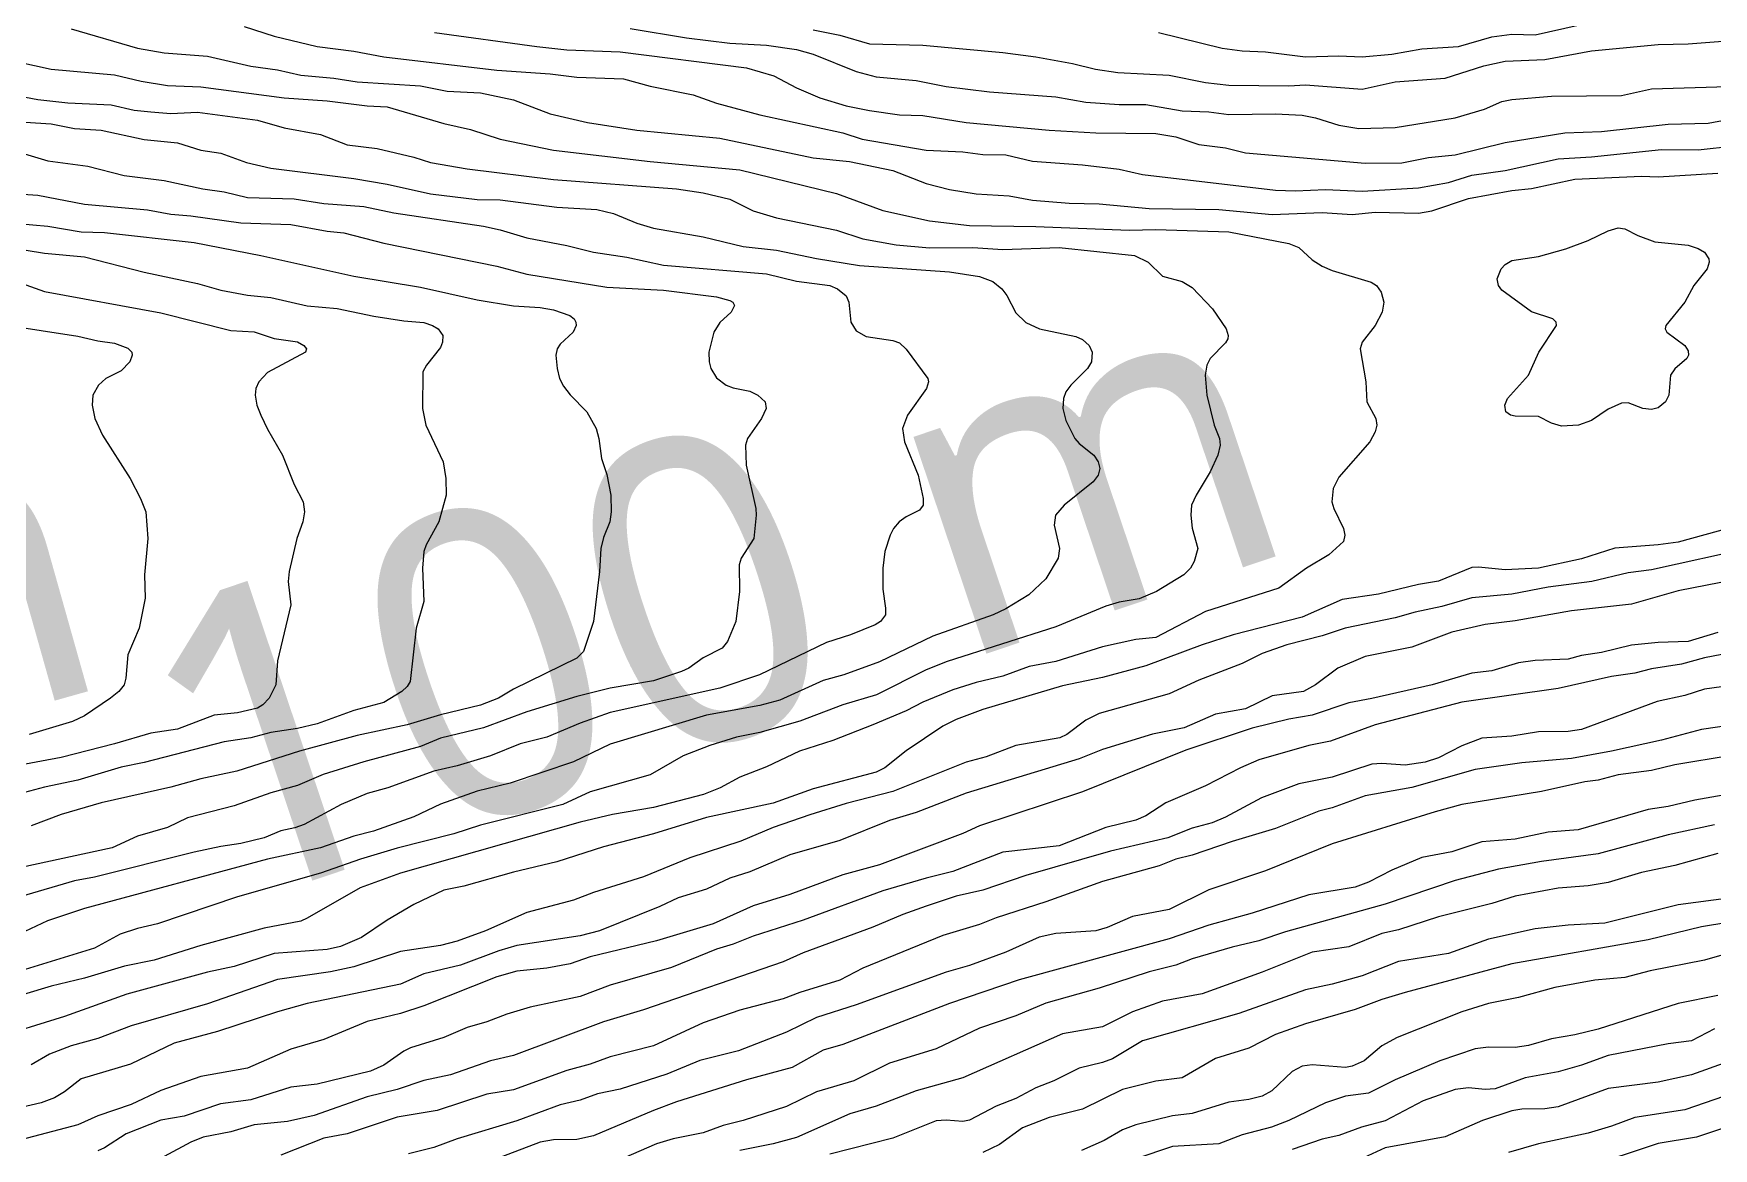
# Model space of a CAD drawing. Extents: x 474277 to 475042, y 254928 to 255625.
# Drawn here: x 474395.3 to 474434.02, y 255496.13 to 255521.82 of the extents above; entities that cross this region are included whole.
import ezdxf

# ---------------------------------------------------------------- set-up
doc = ezdxf.new("R2010")
doc.units = 0
doc.header["$MEASUREMENT"] = 0
doc.layers.add('BaseMapV2_DTM_export_MonNov09090547073261 — entities', color=1, linetype='CONTINUOUS')
doc.styles.get("Standard").update_dxf_attribs({"font": 'romans.shx'})

msp = doc.modelspace()

# ---------------------------------------------------------------- linework, layer by layer
at = {"layer": 'BaseMapV2_DTM_export_MonNov09090547073261 — entities', "color": 15, "linetype": 'Continuous', "true_color": 0xb7484b}
for points in [[(474396.168, 255521.929, 99.75), (474397.702, 255521.48, 99.75), (474398.315, 255521.37, 99.75), (474399.312, 255521.296, 99.75), (474400.309, 255521.067, 99.75), (474400.922, 255520.984, 99.75), (474401.459, 255520.854, 99.75), (474402.226, 255520.789, 99.75), (474402.763, 255520.706, 99.75), (474404.219, 255520.614, 99.75), (474404.833, 255520.491, 99.75), (474405.6, 255520.451, 99.75), (474406.366, 255520.291, 99.75), (474407.21, 255519.964, 99.75), (474408.072, 255519.769, 99.75), (474409.203, 255519.594, 99.75), (474411.12, 255519.404, 99.75), (474413.267, 255518.949, 99.75), (474414.111, 255518.872, 99.75), (474415.107, 255518.664, 99.75), (474415.874, 255518.358, 99.75), (474416.411, 255518.226, 99.75), (474417.024, 255518.124, 99.75), (474417.791, 255518.074, 99.75), (474418.328, 255517.98, 99.75), (474419.171, 255517.911, 99.75), (474419.861, 255517.889, 99.75), (474421.012, 255517.789, 99.75), (474422.622, 255517.761, 99.75), (474423.849, 255517.648, 99.75), (474424.999, 255517.696, 99.75), (474425.689, 255517.649, 99.75), (474426.226, 255517.698, 99.75), (474427.222, 255517.678, 99.75), (474427.529, 255517.733, 99.75), (474428.372, 255518.013, 99.75), (474429.369, 255518.199, 99.75), (474429.829, 255518.249, 99.75), (474430.826, 255518.462, 99.75), (474432.36, 255518.528, 99.75), (474432.743, 255518.512, 99.75), (474434.123, 255518.603, 99.75)], [(474400.156, 255521.979, 99.5), (474400.846, 255521.76, 99.5), (474401.842, 255521.521, 99.5), (474402.686, 255521.409, 99.5), (474403.376, 255521.28, 99.5), (474405.983, 255520.976, 99.5), (474407.21, 255520.89, 99.5), (474407.823, 255520.813, 99.5), (474408.897, 255520.773, 99.5), (474409.51, 255520.607, 99.5), (474410.507, 255520.402, 99.5), (474411.044, 255520.211, 99.5), (474412.04, 255519.944, 99.5), (474413.957, 255519.526, 99.5), (474414.402, 255519.386, 99.5), (474415.874, 255519.132, 99.5), (474416.718, 255519.091, 99.5), (474417.178, 255519.031, 99.5), (474417.714, 255519.025, 99.5), (474418.328, 255518.879, 99.5), (474419.478, 255518.795, 99.5), (474420.321, 255518.688, 99.5), (474420.858, 255518.565, 99.5), (474423.925, 255518.208, 99.5), (474424.385, 255518.193, 99.5), (474425.075, 255518.222, 99.5), (474425.919, 255518.186, 99.5), (474427.222, 255518.26, 99.5), (474427.912, 255518.384, 99.5), (474428.449, 255518.55, 99.5), (474429.216, 255518.664, 99.5), (474430.443, 255518.93, 99.5), (474431.209, 255518.974, 99.5), (474432.82, 255519.147, 99.5), (474433.663, 255519.135, 99.5), (474434.507, 255519.23, 99.5)], [(474409.05, 255521.93, 99), (474410.354, 255521.721, 99), (474411.35, 255521.596, 99), (474412.194, 255521.548, 99), (474412.884, 255521.451, 99), (474413.267, 255521.344, 99), (474414.264, 255520.944, 99), (474414.724, 255520.82, 99), (474415.644, 255520.735, 99), (474416.334, 255520.599, 99), (474417.331, 255520.475, 99), (474418.865, 255520.36, 99), (474419.555, 255520.232, 99), (474420.321, 255520.184, 99), (474420.935, 255520.182, 99), (474421.778, 255520.039, 99), (474422.392, 255520.015, 99), (474422.852, 255519.955, 99), (474423.925, 255519.967, 99), (474424.539, 255519.937, 99), (474424.845, 255519.878, 99), (474425.382, 255519.706, 99), (474425.842, 255519.627, 99), (474426.686, 255519.649, 99), (474428.066, 255519.877, 99), (474428.739, 255520.076, 99), (474429.139, 255520.251, 99), (474429.369, 255520.3, 99), (474430.289, 255520.375, 99), (474431.9, 255520.389, 99), (474432.59, 255520.544, 99), (474434.353, 255520.598, 99)], [(474413.267, 255521.899, 98.75), (474413.881, 255521.781, 98.75), (474414.571, 255521.58, 98.75), (474415.798, 255521.552, 98.75), (474417.638, 255521.383, 98.75), (474418.405, 255521.279, 98.75), (474419.248, 255521.129, 98.75), (474419.78, 255520.996, 98.75), (474420.291, 255520.919, 98.75), (474421.472, 255520.861, 98.75), (474422.315, 255520.691, 98.75), (474422.852, 255520.63, 98.75), (474424.232, 255520.613, 98.75), (474424.615, 255520.638, 98.75), (474425.919, 255520.534, 98.75), (474426.686, 255520.702, 98.75), (474427.836, 255520.788, 98.75), (474428.728, 255521.072, 98.75), (474429.216, 255521.178, 98.75), (474430.136, 255521.216, 98.75), (474431.209, 255521.417, 98.75), (474432.743, 255521.562, 98.75), (474433.433, 255521.577, 98.75), (474434.737, 255521.678, 98.75)], [(474421.23, 255521.839, 98.5), (474422.698, 255521.481, 98.5), (474423.158, 255521.422, 98.5), (474423.695, 255521.396, 98.5), (474424.615, 255521.279, 98.5), (474425.382, 255521.302, 98.5), (474425.919, 255521.282, 98.5), (474426.609, 255521.345, 98.5), (474427.299, 255521.464, 98.5), (474428.142, 255521.517, 98.5), (474428.909, 255521.738, 98.5), (474429.369, 255521.802, 98.5), (474429.906, 255521.791, 98.5), (474430.903, 255522.013, 98.5)], [(474404.545, 255521.839, 99.25), (474406.903, 255521.515, 99.25), (474407.593, 255521.445, 99.25), (474408.82, 255521.394, 99.25), (474411.734, 255521.028, 99.25), (474412.36, 255520.842, 99.25), (474412.884, 255520.565, 99.25), (474413.421, 255520.338, 99.25), (474414.034, 255520.149, 99.25), (474414.571, 255520.043, 99.25), (474415.261, 255519.947, 99.25), (474415.798, 255519.93, 99.25), (474416.794, 255519.764, 99.25), (474418.711, 255519.59, 99.25), (474419.785, 255519.526, 99.25), (474421.165, 255519.511, 99.25), (474421.625, 255519.438, 99.25), (474422.162, 255519.261, 99.25), (474422.775, 255519.18, 99.25), (474423.235, 255519.068, 99.25), (474425.995, 255518.832, 99.25), (474426.839, 255518.84, 99.25), (474427.452, 255518.959, 99.25), (474428.066, 255519.02, 99.25), (474429.216, 255519.306, 99.25), (474430.596, 255519.532, 99.25), (474431.439, 255519.556, 99.25), (474432.973, 255519.73, 99.25), (474433.893, 255519.75, 99.25), (474434.353, 255519.833, 99.25)], [(474394.558, 255521.246, 100), (474395.708, 255520.996, 100), (474397.165, 255520.867, 100), (474397.779, 255520.722, 100), (474398.392, 255520.616, 100), (474399.159, 255520.592, 100), (474401.076, 255520.335, 100), (474402.073, 255520.267, 100), (474402.993, 255520.148, 100), (474403.453, 255520.125, 100), (474404.756, 255519.744, 100), (474405.37, 255519.603, 100), (474406.055, 255519.386, 100), (474407.286, 255519.126, 100), (474409.51, 255518.865, 100), (474411.58, 255518.675, 100), (474413.804, 255518.131, 100), (474414.877, 255517.743, 100), (474415.951, 255517.498, 100), (474416.871, 255517.391, 100), (474418.405, 255517.373, 100), (474420.551, 255517.285, 100), (474421.165, 255517.304, 100), (474422.852, 255517.248, 100), (474424.232, 255516.979, 100), (474424.462, 255516.884, 100), (474424.769, 255516.605, 100), (474424.999, 255516.453, 100), (474425.229, 255516.358, 100), (474426.132, 255516.089, 100), (474426.251, 255516.012, 100), (474426.364, 255515.859, 100), (474426.421, 255515.628, 100), (474426.384, 255515.398, 100), (474426.226, 255515.092, 100), (474425.923, 255514.708, 100), (474425.878, 255514.555, 100), (474426.006, 255513.788, 100), (474426.027, 255513.328, 100), (474426.24, 255512.945, 100), (474426.259, 255512.791, 100), (474426.22, 255512.638, 100), (474426.098, 255512.408, 100), (474425.382, 255511.594, 100), (474425.251, 255511.335, 100), (474425.227, 255511.028, 100), (474425.271, 255510.875, 100), (474425.496, 255510.414, 100), (474425.526, 255510.261, 100), (474425.49, 255510.108, 100), (474425.154, 255509.801, 100), (474424.641, 255509.494, 100), (474424.002, 255509.037, 100), (474422.315, 255508.497, 100), (474421.165, 255507.903, 100), (474420.705, 255507.851, 100), (474419.938, 255507.684, 100), (474418.865, 255507.349, 100), (474418.251, 255507.231, 100), (474417.638, 255507.012, 100), (474417.024, 255506.866, 100), (474416.488, 255506.69, 100), (474415.798, 255506.411, 100), (474415.414, 255506.212, 100), (474414.647, 255505.884, 100), (474413.727, 255505.528, 100), (474412.958, 255505.277, 100), (474412.194, 255504.92, 100), (474411.58, 255504.683, 100), (474411.128, 255504.434, 100), (474410.742, 255504.28, 100), (474409.587, 255503.982, 100), (474408.645, 255503.82, 100), (474407.9, 255503.644, 100), (474403.759, 255502.467, 100), (474402.828, 255502.133, 100), (474401.612, 255501.429, 100), (474401.459, 255501.366, 100), (474400.616, 255501.201, 100), (474399.159, 255500.802, 100), (474398.085, 255500.464, 100), (474397.395, 255500.328, 100), (474396.475, 255500.046, 100), (474395.708, 255499.862, 100), (474393.945, 255499.336, 100)], [(474394.712, 255520.428, 100.25), (474395.402, 255520.294, 100.25), (474396.092, 255520.217, 100.25), (474397.089, 255520.173, 100.25), (474397.625, 255520.053, 100.25), (474398.009, 255520.009, 100.25), (474398.469, 255519.977, 100.25), (474399.082, 255520.007, 100.25), (474400.462, 255519.822, 100.25), (474401.076, 255519.646, 100.25), (474401.919, 255519.494, 100.25), (474402.533, 255519.249, 100.25), (474403.223, 255519.168, 100.25), (474404.066, 255518.969, 100.25), (474404.449, 255518.845, 100.25), (474405.293, 255518.697, 100.25), (474407.286, 255518.455, 100.25), (474410.124, 255518.236, 100.25), (474410.737, 255518.149, 100.25), (474411.35, 255518.002, 100.25), (474411.887, 255517.735, 100.25), (474412.424, 255517.57, 100.25), (474413.804, 255517.288, 100.25), (474414.417, 255517.085, 100.25), (474415.184, 255516.949, 100.25), (474415.951, 255516.878, 100.25), (474416.948, 255516.884, 100.25), (474417.638, 255516.844, 100.25), (474418.941, 255516.888, 100.25), (474420.675, 255516.702, 100.25), (474420.987, 255516.549, 100.25), (474421.318, 255516.226, 100.25), (474421.778, 255516.106, 100.25), (474422.008, 255515.962, 100.25), (474422.47, 255515.475, 100.25), (474422.785, 255515.015, 100.25), (474422.836, 255514.862, 100.25), (474422.828, 255514.785, 100.25), (474422.775, 255514.688, 100.25), (474422.422, 255514.325, 100.25), (474422.346, 255514.172, 100.25), (474422.304, 255513.942, 100.25), (474422.341, 255513.482, 100.25), (474422.512, 255512.791, 100.25), (474422.635, 255512.485, 100.25), (474422.653, 255512.331, 100.25), (474422.595, 255512.101, 100.25), (474422.42, 255511.718, 100.25), (474422.097, 255511.181, 100.25), (474421.993, 255510.951, 100.25), (474421.971, 255510.721, 100.25), (474422.008, 255510.417, 100.25), (474422.138, 255509.954, 100.25), (474422.053, 255509.648, 100.25), (474421.969, 255509.494, 100.25), (474421.81, 255509.341, 100.25), (474421.185, 255508.958, 100.25), (474420.782, 255508.793, 100.25), (474420.321, 255508.711, 100.25), (474420.015, 255508.621, 100.25), (474418.865, 255508.144, 100.25), (474416.359, 255507.347, 100.25), (474415.874, 255507.151, 100.25), (474414.73, 255506.581, 100.25), (474413.957, 255506.346, 100.25), (474412.961, 255505.969, 100.25), (474412.04, 255505.714, 100.25), (474411.504, 255505.603, 100.25), (474410.89, 255505.407, 100.25), (474410.277, 255505.173, 100.25), (474409.51, 255504.731, 100.25), (474408.13, 255504.343, 100.25), (474407.502, 255504.05, 100.25), (474405.6, 255503.578, 100.25), (474404.986, 255503.378, 100.25), (474403.683, 255503.043, 100.25), (474402.839, 255502.79, 100.25), (474401.919, 255502.466, 100.25), (474400.002, 255501.922, 100.25), (474398.162, 255501.301, 100.25), (474397.702, 255501.194, 100.25), (474397.296, 255501.06, 100.25), (474396.705, 255500.742, 100.25), (474395.011, 255500.217, 100.25)], [(474394.635, 255519.802, 100.5), (474395.708, 255519.738, 100.5), (474396.245, 255519.629, 100.5), (474396.859, 255519.592, 100.5), (474397.855, 255519.373, 100.5), (474398.622, 255519.297, 100.5), (474399.159, 255519.129, 100.5), (474399.619, 255519.06, 100.5), (474400.208, 255518.849, 100.5), (474400.769, 255518.713, 100.5), (474402.686, 255518.477, 100.5), (474403.453, 255518.344, 100.5), (474404.449, 255518.12, 100.5), (474405.523, 255517.996, 100.5), (474406.06, 255517.985, 100.5), (474407.363, 255517.817, 100.5), (474408.283, 255517.76, 100.5), (474408.667, 255517.668, 100.5), (474409.203, 255517.451, 100.5), (474409.587, 255517.332, 100.5), (474410.737, 255517.135, 100.5), (474411.657, 255516.912, 100.5), (474412.424, 255516.826, 100.5), (474413.344, 255516.634, 100.5), (474414.341, 255516.473, 100.5), (474416.411, 255516.325, 100.5), (474417.101, 255516.217, 100.5), (474417.408, 255516.102, 100.5), (474417.618, 255515.935, 100.5), (474417.735, 255515.782, 100.5), (474417.944, 255515.383, 100.5), (474418.175, 255515.162, 100.5), (474418.483, 255515.015, 100.5), (474419.325, 255514.839, 100.5), (474419.478, 255514.767, 100.5), (474419.631, 255514.632, 100.5), (474419.699, 255514.478, 100.5), (474419.684, 255514.248, 100.5), (474419.589, 255514.095, 100.5), (474419.207, 255513.712, 100.5), (474419.095, 255513.56, 100.5), (474419.037, 255513.405, 100.5), (474419.026, 255513.175, 100.5), (474419.095, 255512.899, 100.5), (474419.303, 255512.485, 100.5), (474419.401, 255512.372, 100.5), (474419.736, 255512.101, 100.5), (474419.836, 255511.948, 100.5), (474419.877, 255511.795, 100.5), (474419.839, 255511.641, 100.5), (474419.723, 255511.488, 100.5), (474419.054, 255510.951, 100.5), (474418.855, 255510.721, 100.5), (474418.828, 255510.491, 100.5), (474418.951, 255509.954, 100.5), (474418.919, 255509.724, 100.5), (474418.635, 255509.251, 100.5), (474418.237, 255508.881, 100.5), (474417.714, 255508.562, 100.5), (474417.415, 255508.421, 100.5), (474416.028, 255507.928, 100.5), (474414.801, 255507.342, 100.5), (474413.977, 255507.041, 100.5), (474413.497, 255506.907, 100.5), (474412.5, 255506.455, 100.5), (474412.04, 255506.336, 100.5), (474410.814, 255506.106, 100.5), (474408.59, 255505.441, 100.5), (474407.747, 255505.037, 100.5), (474406.29, 255504.546, 100.5), (474405.523, 255504.361, 100.5), (474404.68, 255504.055, 100.5), (474404.066, 255503.768, 100.5), (474403.14, 255503.437, 100.5), (474402.686, 255503.318, 100.5), (474401.919, 255503.053, 100.5), (474400.692, 255502.789, 100.5), (474396.475, 255501.658, 100.5), (474395.626, 255501.367, 100.5), (474394.712, 255500.943, 100.5)], [(474394.942, 255519.092, 100.75), (474395.632, 255518.883, 100.75), (474396.552, 255518.763, 100.75), (474397.392, 255518.542, 100.75), (474398.315, 255518.428, 100.75), (474399.204, 255518.235, 100.75), (474399.696, 255518.173, 100.75), (474400.232, 255518.042, 100.75), (474401.306, 255518.007, 100.75), (474401.996, 255517.898, 100.75), (474402.916, 255517.833, 100.75), (474403.606, 255517.686, 100.75), (474405.676, 255517.377, 100.75), (474406.06, 255517.297, 100.75), (474406.673, 255517.111, 100.75), (474407.593, 255516.936, 100.75), (474408.207, 255516.777, 100.75), (474408.973, 255516.666, 100.75), (474409.817, 255516.476, 100.75), (474412.194, 255516.277, 100.75), (474412.884, 255516.113, 100.75), (474413.651, 255516.009, 100.75), (474413.83, 255515.935, 100.75), (474414.034, 255515.776, 100.75), (474414.094, 255515.628, 100.75), (474414.137, 255515.168, 100.75), (474414.264, 255514.965, 100.75), (474414.494, 255514.835, 100.75), (474415.107, 255514.746, 100.75), (474415.261, 255514.69, 100.75), (474415.414, 255514.541, 100.75), (474415.912, 255513.865, 100.75), (474415.926, 255513.788, 100.75), (474415.883, 255513.635, 100.75), (474415.443, 255513.021, 100.75), (474415.329, 255512.715, 100.75), (474415.374, 255512.408, 100.75), (474415.691, 255511.641, 100.75), (474415.803, 255511.105, 100.75), (474415.807, 255510.951, 100.75), (474415.721, 255510.83, 100.75), (474415.414, 255510.683, 100.75), (474415.249, 255510.568, 100.75), (474415.118, 255510.414, 100.75), (474415.043, 255510.261, 100.75), (474414.923, 255509.878, 100.75), (474414.875, 255509.494, 100.75), (474414.877, 255509.015, 100.75), (474414.94, 255508.574, 100.75), (474414.934, 255508.421, 100.75), (474414.823, 255508.268, 100.75), (474414.699, 255508.191, 100.75), (474414.13, 255507.961, 100.75), (474413.574, 255507.784, 100.75), (474412.036, 255507.041, 100.75), (474411.12, 255506.728, 100.75), (474408.59, 255506.17, 100.75), (474407.9, 255505.927, 100.75), (474407.133, 255505.604, 100.75), (474406.52, 255505.452, 100.75), (474405.83, 255505.176, 100.75), (474405.063, 255504.944, 100.75), (474404.526, 255504.816, 100.75), (474403.469, 255504.434, 100.75), (474402.993, 255504.303, 100.75), (474402.393, 255504.05, 100.75), (474401.536, 255503.59, 100.75), (474401.327, 255503.514, 100.75), (474400.999, 255503.446, 100.75), (474400.616, 255503.281, 100.75), (474400.079, 255503.149, 100.75), (474399.619, 255503.084, 100.75), (474399.005, 255502.95, 100.75), (474396.705, 255502.376, 100.75), (474396.245, 255502.292, 100.75), (474395.018, 255501.934, 100.75)], [(474394.712, 255518.137, 101), (474395.402, 255518.092, 101), (474396.475, 255517.887, 101), (474397.932, 255517.751, 101), (474398.469, 255517.657, 101), (474398.929, 255517.619, 101), (474400.079, 255517.453, 101), (474401.229, 255517.419, 101), (474402.073, 255517.264, 101), (474402.456, 255517.226, 101), (474403.376, 255516.985, 101), (474405.983, 255516.459, 101), (474406.673, 255516.271, 101), (474408.513, 255515.976, 101), (474409.817, 255515.906, 101), (474411.044, 255515.752, 101), (474411.35, 255515.663, 101), (474411.416, 255515.628, 101), (474411.457, 255515.552, 101), (474411.379, 255515.398, 101), (474411.12, 255515.156, 101), (474410.984, 255514.938, 101), (474410.864, 255514.478, 101), (474410.87, 255514.248, 101), (474410.908, 255514.095, 101), (474411.044, 255513.884, 101), (474411.262, 255513.712, 101), (474411.427, 255513.649, 101), (474411.81, 255513.579, 101), (474411.993, 255513.482, 101), (474412.161, 255513.328, 101), (474412.187, 255513.175, 101), (474412.08, 255512.945, 101), (474411.756, 255512.485, 101), (474411.71, 255512.331, 101), (474411.727, 255511.871, 101), (474411.946, 255510.875, 101), (474411.954, 255510.721, 101), (474411.899, 255510.184, 101), (474411.613, 255509.724, 101), (474411.562, 255509.571, 101), (474411.569, 255508.958, 101), (474411.491, 255508.268, 101), (474411.297, 255507.808, 101), (474411.176, 255507.654, 101), (474410.737, 255507.434, 101), (474410.405, 255507.194, 101), (474410.237, 255507.117, 101), (474409.587, 255506.899, 101), (474408.59, 255506.731, 101), (474407.823, 255506.536, 101), (474406.673, 255506.185, 101), (474405.676, 255505.816, 101), (474404.68, 255505.576, 101), (474404.219, 255505.391, 101), (474402.916, 255505.033, 101), (474401.974, 255504.74, 101), (474401.382, 255504.491, 101), (474400.769, 255504.317, 101), (474399.926, 255504.019, 101), (474398.852, 255503.74, 101), (474398.392, 255503.524, 101), (474397.702, 255503.324, 101), (474397.116, 255503.054, 101), (474395.018, 255502.599, 101)], [(474394.942, 255517.441, 101.25), (474395.632, 255517.379, 101.25), (474396.398, 255517.245, 101.25), (474396.935, 255517.231, 101.25), (474399.005, 255516.999, 101.25), (474400.539, 255516.7, 101.25), (474402.686, 255516.224, 101.25), (474404.219, 255515.969, 101.25), (474405.523, 255515.679, 101.25), (474406.366, 255515.544, 101.25), (474406.98, 255515.506, 101.25), (474407.286, 255515.449, 101.25), (474407.661, 255515.322, 101.25), (474407.76, 255515.245, 101.25), (474407.801, 255515.168, 101.25), (474407.807, 255515.092, 101.25), (474407.739, 255514.938, 101.25), (474407.44, 255514.662, 101.25), (474407.371, 255514.555, 101.25), (474407.342, 255514.402, 101.25), (474407.37, 255514.095, 101.25), (474407.426, 255513.865, 101.25), (474407.517, 255513.69, 101.25), (474407.67, 255513.491, 101.25), (474408.054, 255513.098, 101.25), (474408.272, 255512.715, 101.25), (474408.334, 255512.485, 101.25), (474408.395, 255512.025, 101.25), (474408.513, 255511.658, 101.25), (474408.607, 255511.181, 101.25), (474408.618, 255510.798, 101.25), (474408.582, 255510.568, 101.25), (474408.437, 255510.205, 101.25), (474408.375, 255509.954, 101.25), (474408.343, 255509.418, 101.25), (474408.209, 255508.268, 101.25), (474407.975, 255507.577, 101.25), (474407.823, 255507.421, 101.25), (474406.366, 255506.705, 101.25), (474406.019, 255506.504, 101.25), (474405.6, 255506.338, 101.25), (474404.68, 255506.117, 101.25), (474403.913, 255505.885, 101.25), (474402.763, 255505.641, 101.25), (474401.435, 255505.277, 101.25), (474399.991, 255504.817, 101.25), (474399.159, 255504.643, 101.25), (474398.469, 255504.454, 101.25), (474396.859, 255504.087, 101.25), (474395.938, 255503.824, 101.25), (474395.248, 255503.56, 101.25)], [(474430.91, 255512.791, 100), (474430.519, 255512.768, 100), (474430.289, 255512.838, 100), (474429.983, 255512.992, 100), (474429.446, 255512.996, 100), (474429.339, 255513.021, 100), (474429.235, 255513.098, 100), (474429.21, 255513.252, 100), (474429.273, 255513.405, 100), (474429.756, 255513.942, 100), (474429.992, 255514.478, 100), (474430.404, 255515.092, 100), (474430.394, 255515.168, 100), (474430.318, 255515.245, 100), (474429.829, 255515.402, 100), (474429.139, 255515.907, 100), (474429.066, 255516.012, 100), (474429.036, 255516.165, 100), (474429.128, 255516.395, 100), (474429.216, 255516.493, 100), (474429.369, 255516.584, 100), (474429.983, 255516.681, 100), (474430.614, 255516.855, 100), (474431.133, 255517.046, 100), (474431.593, 255517.27, 100), (474431.823, 255517.337, 100), (474431.976, 255517.317, 100), (474432.274, 255517.162, 100), (474432.666, 255517.018, 100), (474433.433, 255516.939, 100), (474433.663, 255516.867, 100), (474433.809, 255516.779, 100), (474433.913, 255516.625, 100), (474433.92, 255516.549, 100), (474433.87, 255516.395, 100), (474433.568, 255516.012, 100), (474433.356, 255515.63, 100), (474432.918, 255515.092, 100), (474432.904, 255515.015, 100), (474432.944, 255514.938, 100), (474433.356, 255514.626, 100), (474433.433, 255514.503, 100), (474433.443, 255514.402, 100), (474433.408, 255514.325, 100), (474433.126, 255514.087, 100), (474433.025, 255513.942, 100), (474432.988, 255513.482, 100), (474432.914, 255513.328, 100), (474432.743, 255513.191, 100), (474432.59, 255513.15, 100), (474432.393, 255513.175, 100), (474432.053, 255513.304, 100), (474431.9, 255513.298, 100), (474431.593, 255513.162, 100), (474431.209, 255512.903, 100), (474430.91, 255512.791, 100)], [(474394.328, 255516.952, 101.5), (474395.555, 255516.753, 101.5), (474396.475, 255516.669, 101.5), (474397.855, 255516.321, 101.5), (474399.082, 255516.058, 101.5), (474399.619, 255515.901, 101.5), (474400.232, 255515.791, 101.5), (474400.769, 255515.737, 101.5), (474401.612, 255515.544, 101.5), (474402.303, 255515.48, 101.5), (474403.146, 255515.306, 101.5), (474403.836, 255515.194, 101.5), (474404.296, 255515.155, 101.5), (474404.496, 255515.092, 101.5), (474404.627, 255515.015, 101.5), (474404.736, 255514.862, 101.5), (474404.73, 255514.708, 101.5), (474404.68, 255514.585, 101.5), (474404.356, 255514.172, 101.5), (474404.275, 255514.018, 101.5), (474404.266, 255513.175, 101.5), (474404.344, 255512.791, 101.5), (474404.746, 255511.948, 101.5), (474404.807, 255511.565, 101.5), (474404.811, 255511.181, 101.5), (474404.644, 255510.568, 101.5), (474404.348, 255510.031, 101.5), (474404.3, 255509.878, 101.5), (474404.263, 255509.494, 101.5), (474404.294, 255508.728, 101.5), (474404.123, 255508.114, 101.5), (474403.982, 255506.887, 101.5), (474403.913, 255506.768, 101.5), (474403.792, 255506.657, 101.5), (474403.376, 255506.403, 101.5), (474402.686, 255506.218, 101.5), (474401.842, 255505.908, 101.5), (474401.382, 255505.802, 101.5), (474400.769, 255505.711, 101.5), (474400.309, 255505.584, 101.5), (474399.696, 255505.494, 101.5), (474397.855, 255505.022, 101.5), (474397.319, 255504.914, 101.5), (474396.322, 255504.608, 101.5), (474395.555, 255504.45, 101.5), (474394.865, 255504.267, 101.5)], [(474395.018, 255516.064, 101.75), (474395.555, 255515.876, 101.75), (474398.239, 255515.38, 101.75), (474399.849, 255514.975, 101.75), (474400.386, 255514.941, 101.75), (474400.846, 255514.792, 101.75), (474401.382, 255514.711, 101.75), (474401.531, 255514.632, 101.75), (474401.591, 255514.555, 101.75), (474401.568, 255514.478, 101.75), (474400.692, 255514.005, 101.75), (474400.493, 255513.788, 101.75), (474400.427, 255513.635, 101.75), (474400.41, 255513.482, 101.75), (474400.448, 255513.252, 101.75), (474400.539, 255513.023, 101.75), (474400.692, 255512.699, 101.75), (474401.038, 255512.101, 101.75), (474401.306, 255511.428, 101.75), (474401.519, 255511.028, 101.75), (474401.549, 255510.798, 101.75), (474401.505, 255510.568, 101.75), (474401.37, 255510.184, 101.75), (474401.195, 255509.418, 101.75), (474401.174, 255509.188, 101.75), (474401.232, 255508.651, 101.75), (474400.922, 255507.363, 101.75), (474400.884, 255506.811, 101.75), (474400.73, 255506.504, 101.75), (474400.59, 255506.351, 101.75), (474400.462, 255506.272, 101.75), (474400.002, 255506.166, 101.75), (474399.466, 255506.11, 101.75), (474398.622, 255505.79, 101.75), (474398.009, 255505.696, 101.75), (474397.165, 255505.446, 101.75), (474395.938, 255505.132, 101.75), (474394.328, 255504.834, 101.75)], [(474394.635, 255515.104, 102), (474396.322, 255514.846, 102), (474396.782, 255514.738, 102), (474397.165, 255514.684, 102), (474397.472, 255514.57, 102), (474397.564, 255514.478, 102), (474397.577, 255514.402, 102), (474397.521, 255514.248, 102), (474397.319, 255514.047, 102), (474396.97, 255513.865, 102), (474396.801, 255513.712, 102), (474396.67, 255513.482, 102), (474396.657, 255513.252, 102), (474396.718, 255512.945, 102), (474396.889, 255512.561, 102), (474397.531, 255511.565, 102), (474397.768, 255511.105, 102), (474397.89, 255510.798, 102), (474397.935, 255510.184, 102), (474397.859, 255509.341, 102), (474397.873, 255508.804, 102), (474397.738, 255508.114, 102), (474397.474, 255507.501, 102), (474397.432, 255506.964, 102), (474397.394, 255506.811, 102), (474397.27, 255506.657, 102), (474397.076, 255506.504, 102), (474396.475, 255506.095, 102), (474396.2, 255505.967, 102), (474395.205, 255505.661, 102)], [(474435.273, 255510.662, 99.75), (474433.203, 255510.097, 99.75), (474432.748, 255510.031, 99.75), (474431.746, 255509.955, 99.75), (474430.979, 255509.715, 99.75), (474429.983, 255509.498, 99.75), (474429.216, 255509.462, 99.75), (474428.602, 255509.522, 99.75), (474428.449, 255509.509, 99.75), (474427.682, 255509.199, 99.75), (474427.222, 255509.122, 99.75), (474426.302, 255508.897, 99.75), (474425.459, 255508.778, 99.75), (474424.539, 255508.37, 99.75), (474422.951, 255507.961, 99.75), (474422.238, 255507.734, 99.75), (474420.935, 255507.245, 99.75), (474419.938, 255506.974, 99.75), (474419.018, 255506.787, 99.75), (474417.178, 255506.239, 99.75), (474416.564, 255506.007, 99.75), (474416.258, 255505.857, 99.75), (474415.414, 255505.288, 99.75), (474414.921, 255504.894, 99.75), (474414.724, 255504.796, 99.75), (474413.267, 255504.409, 99.75), (474412.347, 255504.08, 99.75), (474410.814, 255503.753, 99.75), (474409.587, 255503.376, 99.75), (474408.437, 255503.073, 99.75), (474407.363, 255502.73, 99.75), (474406.366, 255502.492, 99.75), (474405.216, 255502.17, 99.75), (474404.756, 255502.077, 99.75), (474404.063, 255501.75, 99.75), (474403.453, 255501.384, 99.75), (474402.864, 255500.983, 99.75), (474402.379, 255500.78, 99.75), (474402.073, 255500.713, 99.75), (474400.846, 255500.621, 99.75), (474399.926, 255500.317, 99.75), (474399.312, 255500.186, 99.75), (474397.452, 255499.68, 99.75), (474396.015, 255499.169, 99.75), (474394.328, 255498.646, 99.75)], [(474434.89, 255509.965, 99.5), (474432.59, 255509.459, 99.5), (474432.053, 255509.39, 99.5), (474431.213, 255509.188, 99.5), (474430.213, 255509.057, 99.5), (474429.369, 255508.897, 99.5), (474428.449, 255508.814, 99.5), (474427.759, 255508.613, 99.5), (474427.146, 255508.486, 99.5), (474426.686, 255508.352, 99.5), (474425.53, 255508.114, 99.5), (474424.999, 255507.941, 99.5), (474424.188, 255507.731, 99.5), (474423.619, 255507.533, 99.5), (474423.158, 255507.3, 99.5), (474422.162, 255506.917, 99.5), (474421.472, 255506.602, 99.5), (474419.861, 255506.145, 99.5), (474419.555, 255505.996, 99.5), (474419.114, 255505.661, 99.5), (474418.955, 255505.584, 99.5), (474417.944, 255505.414, 99.5), (474417.254, 255505.153, 99.5), (474416.794, 255505.025, 99.5), (474415.107, 255504.352, 99.5), (474414.034, 255504.072, 99.5), (474413.191, 255503.81, 99.5), (474412.347, 255503.518, 99.5), (474411.604, 255503.207, 99.5), (474410.43, 255502.819, 99.5), (474409.357, 255502.382, 99.5), (474408.207, 255502.025, 99.5), (474407.747, 255501.844, 99.5), (474406.673, 255501.566, 99.5), (474405.716, 255501.137, 99.5), (474405.063, 255500.898, 99.5), (474404.68, 255500.802, 99.5), (474403.759, 255500.663, 99.5), (474402.686, 255500.311, 99.5), (474402.149, 255500.193, 99.5), (474400.922, 255500.022, 99.5), (474399.312, 255499.458, 99.5), (474397.549, 255498.947, 99.5), (474396.782, 255498.661, 99.5), (474396.168, 255498.489, 99.5), (474395.671, 255498.3, 99.5), (474395.248, 255498.049, 99.5)], [(474434.507, 255509.226, 99.25), (474433.203, 255508.978, 99.25), (474432.13, 255508.664, 99.25), (474430.749, 255508.515, 99.25), (474429.446, 255508.283, 99.25), (474428.756, 255508.196, 99.25), (474427.989, 255508.019, 99.25), (474427.069, 255507.675, 99.25), (474425.995, 255507.465, 99.25), (474425.365, 255507.194, 99.25), (474424.848, 255506.811, 99.25), (474424.567, 255506.657, 99.25), (474423.849, 255506.555, 99.25), (474423.235, 255506.255, 99.25), (474422.545, 255506.132, 99.25), (474421.82, 255505.814, 99.25), (474421.088, 255505.675, 99.25), (474419.938, 255505.316, 99.25), (474419.401, 255505.1, 99.25), (474416.794, 255504.315, 99.25), (474415.644, 255503.863, 99.25), (474415.031, 255503.681, 99.25), (474413.881, 255503.223, 99.25), (474412.731, 255502.894, 99.25), (474411.81, 255502.501, 99.25), (474411.35, 255502.351, 99.25), (474410.814, 255502.097, 99.25), (474410.158, 255501.903, 99.25), (474409.74, 255501.698, 99.25), (474408.344, 255501.137, 99.25), (474407.9, 255501.021, 99.25), (474406.443, 255500.799, 99.25), (474406.023, 255500.677, 99.25), (474405.14, 255500.351, 99.25), (474404.296, 255500.149, 99.25), (474403.758, 255499.91, 99.25), (474401.612, 255499.467, 99.25), (474400.922, 255499.275, 99.25), (474399.542, 255498.818, 99.25), (474398.545, 255498.552, 99.25), (474397.537, 255498.07, 99.25), (474396.398, 255497.73, 99.25), (474396.015, 255497.431, 99.25), (474395.785, 255497.291, 99.25), (474395.478, 255497.179, 99.25), (474394.788, 255497.015, 99.25)], [(474434.123, 255508.011, 99), (474433.433, 255507.808, 99), (474432.743, 255507.787, 99), (474432.13, 255507.726, 99), (474431.439, 255507.553, 99), (474430.979, 255507.482, 99), (474430.673, 255507.402, 99), (474429.906, 255507.37, 99), (474429.523, 255507.312, 99), (474428.909, 255507.129, 99), (474428.449, 255507.078, 99), (474427.534, 255506.811, 99), (474426.149, 255506.49, 99), (474425.612, 255506.397, 99), (474424.769, 255506.107, 99), (474424.232, 255506.014, 99), (474423.388, 255505.809, 99), (474421.855, 255505.3, 99), (474419.478, 255504.344, 99), (474417.101, 255503.56, 99), (474416.718, 255503.384, 99), (474414.801, 255502.663, 99), (474413.957, 255502.43, 99), (474412.731, 255501.979, 99), (474411.887, 255501.717, 99), (474410.967, 255501.3, 99), (474409.663, 255500.913, 99), (474408.13, 255500.541, 99), (474407.67, 255500.383, 99), (474407.133, 255500.282, 99), (474406.443, 255500.208, 99), (474405.983, 255500.083, 99), (474404.296, 255499.411, 99), (474403.759, 255499.238, 99), (474402.993, 255499.048, 99), (474401.996, 255498.632, 99), (474401.229, 255498.416, 99), (474400.232, 255497.974, 99), (474399.159, 255497.781, 99), (474398.239, 255497.463, 99), (474397.549, 255497.138, 99), (474396.782, 255496.877, 99), (474396.322, 255496.666, 99), (474394.865, 255496.282, 99)], [(474434.813, 255507.619, 98.75), (474433.816, 255507.433, 98.75), (474433.28, 255507.282, 98.75), (474432.59, 255507.178, 98.75), (474432.206, 255507.075, 98.75), (474431.67, 255506.997, 98.75), (474430.443, 255506.726, 98.75), (474428.219, 255506.411, 98.75), (474426.226, 255505.884, 98.75), (474425.194, 255505.507, 98.75), (474424.692, 255505.409, 98.75), (474423.542, 255505.077, 98.75), (474423.117, 255504.894, 98.75), (474422.315, 255504.482, 98.75), (474421.395, 255504.09, 98.75), (474420.935, 255503.792, 98.75), (474420.705, 255503.693, 98.75), (474420.015, 255503.523, 98.75), (474418.941, 255503.1, 98.75), (474417.638, 255502.952, 98.75), (474416.488, 255502.504, 98.75), (474415.874, 255502.354, 98.75), (474414.877, 255502.058, 98.75), (474413.037, 255501.386, 98.75), (474411.887, 255501.02, 98.75), (474411.427, 255500.832, 98.75), (474411.044, 255500.717, 98.75), (474410.002, 255500.293, 98.75), (474408.59, 255499.887, 98.75), (474407.9, 255499.624, 98.75), (474406.75, 255499.378, 98.75), (474406.213, 255499.222, 98.75), (474405.753, 255499.045, 98.75), (474405.293, 255498.909, 98.75), (474404.756, 255498.682, 98.75), (474403.989, 255498.442, 98.75), (474403.836, 255498.366, 98.75), (474403.376, 255498.044, 98.75), (474403.069, 255497.908, 98.75), (474401.842, 255497.605, 98.75), (474401.229, 255497.54, 98.75), (474400.309, 255497.242, 98.75), (474399.609, 255497.15, 98.75), (474398.775, 255496.872, 98.75), (474398.239, 255496.774, 98.75), (474397.44, 255496.459, 98.75), (474396.935, 255496.137, 98.75), (474396.782, 255496.068, 98.75)], [(474434.43, 255506.792, 98.5), (474433.816, 255506.709, 98.5), (474433.356, 255506.566, 98.5), (474432.723, 255506.427, 98.5), (474430.979, 255505.776, 98.5), (474430.673, 255505.734, 98.5), (474429.983, 255505.724, 98.5), (474429.369, 255505.626, 98.5), (474428.679, 255505.577, 98.5), (474428.219, 255505.403, 98.5), (474427.682, 255505.126, 98.5), (474427.376, 255505.029, 98.5), (474426.916, 255504.959, 98.5), (474426.379, 255504.996, 98.5), (474426.149, 255504.982, 98.5), (474425.229, 255504.681, 98.5), (474424.462, 255504.525, 98.5), (474423.602, 255504.204, 98.5), (474422.775, 255503.758, 98.5), (474422.468, 255503.629, 98.5), (474422.008, 255503.505, 98.5), (474421.441, 255503.284, 98.5), (474420.126, 255502.977, 98.5), (474418.175, 255502.418, 98.5), (474417.178, 255502.08, 98.5), (474416.564, 255501.936, 98.5), (474415.874, 255501.71, 98.5), (474415.336, 255501.52, 98.5), (474414.647, 255501.222, 98.5), (474413.037, 255500.635, 98.5), (474412.577, 255500.429, 98.5), (474409.357, 255499.32, 98.5), (474408.437, 255499.044, 98.5), (474406.366, 255498.266, 98.5), (474405.83, 255498.141, 98.5), (474404.91, 255497.824, 98.5), (474404.296, 255497.692, 98.5), (474403.683, 255497.481, 98.5), (474402.993, 255497.318, 98.5), (474401.766, 255496.887, 98.5), (474401.152, 255496.743, 98.5), (474400.386, 255496.67, 98.5), (474399.849, 255496.506, 98.5), (474399.211, 255496.383, 98.5), (474398.929, 255496.268, 98.5), (474398.315, 255495.943, 98.5)], [(474434.43, 255505.883, 98.25), (474433.74, 255505.776, 98.25), (474432.82, 255505.535, 98.25), (474431.67, 255505.281, 98.25), (474430.749, 255505.113, 98.25), (474429.599, 255505.012, 98.25), (474428.526, 255504.86, 98.25), (474427.069, 255504.44, 98.25), (474425.995, 255504.251, 98.25), (474425.229, 255503.971, 98.25), (474424.922, 255503.896, 98.25), (474423.925, 255503.498, 98.25), (474422.928, 255503.202, 98.25), (474422.008, 255502.887, 98.25), (474421.625, 255502.791, 98.25), (474421.242, 255502.641, 98.25), (474419.938, 255502.275, 98.25), (474418.635, 255501.805, 98.25), (474417.484, 255501.438, 98.25), (474417.101, 255501.282, 98.25), (474416.258, 255501.032, 98.25), (474414.417, 255500.277, 98.25), (474413.881, 255500.001, 98.25), (474412.961, 255499.722, 98.25), (474412.577, 255499.575, 98.25), (474411.58, 255499.308, 98.25), (474410.737, 255499.023, 98.25), (474409.587, 255498.486, 98.25), (474408.59, 255498.235, 98.25), (474408.13, 255498.065, 98.25), (474407.593, 255497.919, 98.25), (474406.366, 255497.478, 98.25), (474405.753, 255497.376, 98.25), (474404.603, 255496.998, 98.25), (474403.683, 255496.849, 98.25), (474402.533, 255496.464, 98.25), (474401.996, 255496.364, 98.25), (474400.999, 255495.974, 98.25)], [(474434.43, 255505.184, 98), (474433.126, 255504.965, 98), (474432.59, 255504.836, 98), (474431.823, 255504.734, 98), (474431.363, 255504.612, 98), (474431.056, 255504.573, 98), (474430.059, 255504.35, 98), (474428.219, 255504.052, 98), (474427.606, 255503.88, 98), (474425.229, 255503.144, 98), (474423.695, 255502.519, 98), (474422.392, 255502.083, 98), (474421.472, 255501.629, 98), (474420.628, 255501.467, 98), (474420.042, 255501.213, 98), (474419.785, 255501.14, 98), (474418.865, 255501.077, 98), (474418.481, 255500.99, 98), (474417.714, 255500.649, 98), (474416.871, 255500.343, 98), (474416.334, 255500.188, 98), (474414.264, 255499.436, 98), (474413.344, 255499.146, 98), (474412.654, 255498.807, 98), (474411.553, 255498.376, 98), (474410.66, 255498.152, 98), (474409.899, 255497.84, 98), (474408.82, 255497.49, 98), (474408.3, 255497.38, 98), (474407.9, 255497.235, 98), (474407.44, 255497.128, 98), (474406.443, 255496.764, 98), (474405.063, 255496.347, 98), (474404.526, 255496.148, 98), (474403.945, 255495.999, 98)], [(474434.507, 255504.316, 97.75), (474433.586, 255504.15, 97.75), (474432.973, 255504.004, 97.75), (474432.513, 255503.937, 97.75), (474430.903, 255503.465, 97.75), (474430.213, 255503.417, 97.75), (474429.446, 255503.254, 97.75), (474428.679, 255503.187, 97.75), (474427.989, 255502.961, 97.75), (474427.299, 255502.828, 97.75), (474426.609, 255502.541, 97.75), (474426.072, 255502.258, 97.75), (474425.765, 255502.145, 97.75), (474424.692, 255501.972, 97.75), (474423.388, 255501.544, 97.75), (474422.392, 255501.273, 97.75), (474421.472, 255500.956, 97.75), (474418.021, 255500.008, 97.75), (474416.411, 255499.465, 97.75), (474413.957, 255498.521, 97.75), (474413.497, 255498.393, 97.75), (474412.789, 255497.993, 97.75), (474411.734, 255497.708, 97.75), (474410.124, 255497.197, 97.75), (474409.587, 255497, 97.75), (474408.207, 255496.414, 97.75), (474407.823, 255496.333, 97.75), (474407.286, 255496.324, 97.75), (474406.98, 255496.268, 97.75), (474405.753, 255495.805, 97.75)], [(474434.046, 255503.582, 97.5), (474432.973, 255503.355, 97.5), (474431.363, 255502.914, 97.5), (474430.059, 255502.739, 97.5), (474429.063, 255502.56, 97.5), (474428.066, 255502.296, 97.5), (474426.456, 255501.756, 97.5), (474424.155, 255501.116, 97.5), (474423.542, 255500.913, 97.5), (474422.928, 255500.766, 97.5), (474422.008, 255500.491, 97.5), (474421.625, 255500.346, 97.5), (474421.012, 255500.195, 97.5), (474419.861, 255499.816, 97.5), (474418.635, 255499.474, 97.5), (474417.944, 255499.18, 97.5), (474417.101, 255498.894, 97.5), (474416.104, 255498.419, 97.5), (474415.031, 255498.09, 97.5), (474414.211, 255497.686, 97.5), (474413.344, 255497.43, 97.5), (474412.654, 255497.091, 97.5), (474411.655, 255496.766, 97.5), (474411.197, 255496.651, 97.5), (474410.737, 255496.484, 97.5), (474410.047, 255496.346, 97.5), (474409.663, 255496.229, 97.5), (474408.897, 255495.901, 97.5)], [(474434.123, 255502.921, 97.25), (474433.126, 255502.642, 97.25), (474432.36, 255502.487, 97.25), (474431.593, 255502.254, 97.25), (474431.133, 255502.173, 97.25), (474430.443, 255502.121, 97.25), (474429.446, 255501.941, 97.25), (474428.909, 255501.769, 97.25), (474427.682, 255501.459, 97.25), (474426.762, 255501.166, 97.25), (474426.379, 255501.08, 97.25), (474425.612, 255500.773, 97.25), (474424.769, 255500.645, 97.25), (474423.619, 255500.185, 97.25), (474422.238, 255499.686, 97.25), (474421.318, 255499.517, 97.25), (474420.628, 255499.276, 97.25), (474419.938, 255498.927, 97.25), (474419.018, 255498.763, 97.25), (474416.718, 255497.749, 97.25), (474415.642, 255497.456, 97.25), (474414.724, 255497.096, 97.25), (474414.113, 255496.919, 97.25), (474412.884, 255496.378, 97.25), (474412.347, 255496.231, 97.25), (474411.58, 255496.081, 97.25)], [(474434.43, 255501.901, 97), (474433.203, 255501.742, 97), (474431.516, 255501.318, 97), (474430.673, 255501.271, 97), (474429.906, 255501.188, 97), (474428.833, 255500.948, 97), (474427.912, 255500.62, 97), (474426.762, 255500.431, 97), (474425.919, 255500.104, 97), (474425.229, 255499.912, 97), (474424.615, 255499.784, 97), (474423.082, 255499.236, 97), (474420.858, 255498.608, 97), (474420.168, 255498.188, 97), (474419.938, 255498.102, 97), (474419.401, 255497.976, 97), (474418.82, 255497.686, 97), (474418.405, 255497.525, 97), (474417.944, 255497.276, 97), (474417.484, 255497.098, 97), (474416.871, 255496.779, 97), (474416.718, 255496.749, 97), (474416.334, 255496.779, 97), (474416.104, 255496.76, 97), (474415.107, 255496.359, 97), (474413.651, 255495.996, 97)], [(474434.353, 255501.332, 96.75), (474433.74, 255501.232, 96.75), (474432.513, 255500.929, 96.75), (474429.369, 255500.382, 96.75), (474426.916, 255499.717, 96.75), (474426.379, 255499.558, 96.75), (474425.765, 255499.325, 96.75), (474424.615, 255498.999, 96.75), (474423.925, 255498.75, 96.75), (474423.312, 255498.439, 96.75), (474422.545, 255498.198, 96.75), (474421.778, 255497.75, 96.75), (474421.165, 255497.678, 96.75), (474420.398, 255497.483, 96.75), (474419.478, 255497.034, 96.75), (474418.711, 255496.84, 96.75), (474418.098, 255496.599, 96.75), (474417.561, 255496.215, 96.75), (474417.178, 255496.029, 96.75)], [(474435.503, 255500.944, 96.5), (474433.816, 255500.466, 96.5), (474432.563, 255500.217, 96.5), (474431.976, 255500.063, 96.5), (474431.286, 255500.004, 96.5), (474430.366, 255499.832, 96.5), (474429.523, 255499.604, 96.5), (474428.833, 255499.465, 96.5), (474428.219, 255499.272, 96.5), (474426.726, 255498.683, 96.5), (474426.379, 255498.486, 96.5), (474425.966, 255498.146, 96.5), (474425.689, 255498.018, 96.5), (474425.535, 255497.992, 96.5), (474424.769, 255498.05, 96.5), (474424.539, 255498.02, 96.5), (474424.309, 255497.901, 96.5), (474423.839, 255497.456, 96.5), (474423.619, 255497.326, 96.5), (474423.312, 255497.25, 96.5), (474422.852, 255497.19, 96.5), (474422.008, 255496.933, 96.5), (474421.548, 255496.878, 96.5), (474420.705, 255496.667, 96.5), (474420.398, 255496.553, 96.5), (474419.975, 255496.306, 96.5), (474419.458, 255496.076, 96.5)], [(474434.123, 255499.648, 96.25), (474433.203, 255499.462, 96.25), (474431.363, 255498.876, 96.25), (474430.826, 255498.741, 96.25), (474430.289, 255498.65, 96.25), (474429.753, 255498.497, 96.25), (474429.446, 255498.449, 96.25), (474428.833, 255498.457, 96.25), (474428.526, 255498.42, 96.25), (474427.709, 255498.146, 96.25), (474426.686, 255497.708, 96.25), (474426.072, 255497.396, 96.25), (474425.535, 255497.327, 96.25), (474425.075, 255497.178, 96.25), (474424.232, 255496.772, 96.25), (474423.83, 255496.613, 96.25), (474423.158, 255496.439, 96.25), (474422.622, 255496.228, 96.25), (474421.548, 255496.17, 96.25), (474420.705, 255495.885, 96.25)], [(474434.046, 255498.881, 96), (474433.51, 255498.607, 96), (474432.973, 255498.535, 96), (474431.593, 255498.265, 96), (474430.979, 255498.046, 96), (474430.443, 255497.894, 96), (474429.676, 255497.754, 96), (474428.986, 255497.502, 96), (474428.756, 255497.485, 96), (474428.372, 255497.524, 96), (474428.066, 255497.482, 96), (474427.33, 255497.226, 96), (474426.456, 255496.764, 96), (474425.907, 255496.613, 96), (474425.382, 255496.426, 96), (474424.999, 255496.338, 96), (474424.309, 255496.101, 96)], [(474434.353, 255498.124, 95.75), (474433.51, 255497.824, 95.75), (474432.743, 255497.656, 95.75), (474431.593, 255497.503, 95.75), (474430.443, 255497.086, 95.75), (474430.136, 255497.041, 95.75), (474429.599, 255497.032, 95.75), (474429.369, 255496.991, 95.75), (474428.698, 255496.766, 95.75), (474427.836, 255496.392, 95.75), (474426.456, 255496.139, 95.75), (474425.652, 255495.769, 95.75)], [(474434.277, 255497.326, 95.5), (474433.356, 255497.016, 95.5), (474432.206, 255496.839, 95.5), (474431.67, 255496.636, 95.5), (474431.133, 255496.48, 95.5), (474429.983, 255496.235, 95.5), (474429.293, 255496.028, 95.5)], [(474434.277, 255496.599, 95.25), (474433.626, 255496.383, 95.25), (474432.743, 255496.24, 95.25), (474431.056, 255495.677, 95.25)]]:
    msp.add_polyline3d(points, dxfattribs=at)

# ---------------------------------------------------------------- texts
at = {"layer": 'BaseMapV2_DTM_export_MonNov09090547073261 — entities', "color": 250, "true_color": 0x323232, "char_height": 0.2, "width": 21.93774, "attachment_point": 7}
for s, insert, rotation in [('\\fOpen Sans|i0|b0;\\H7.02279;100\\~m', (474399.426, 255501.418), 18.6031), ('\\fOpen Sans|i0|b0;\\H7.02279;102\\~m', (474371.667, 255499.542), 15.7414)]:
    msp.add_mtext(s, dxfattribs=dict(at, insert=insert, rotation=rotation))

doc.saveas('drawing.dxf')
